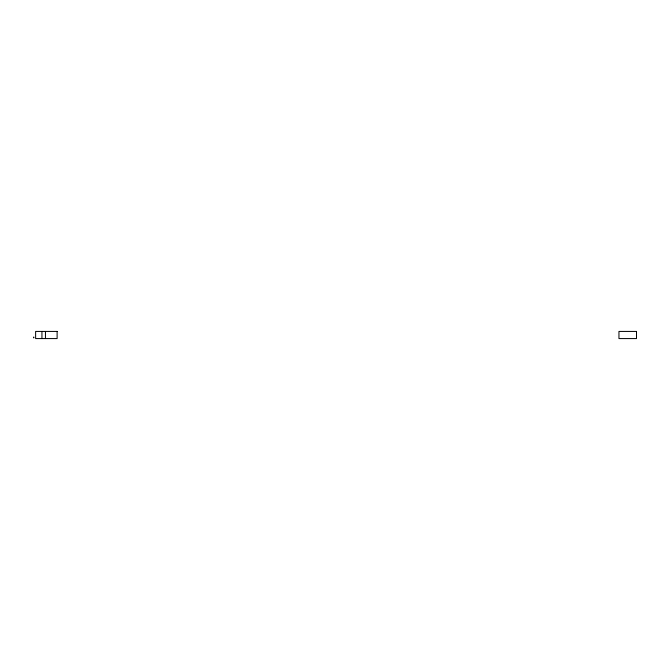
<?xml version="1.0" encoding="UTF-8"?>
<svg xmlns="http://www.w3.org/2000/svg" width="670" height="670" viewBox="0 0 670 670"><rect width="100%" height="100%" fill="white"/><g stroke="black" fill="none" stroke-linecap="round" stroke-linejoin="round"><path stroke-width="1" d="M45.46 331.424L45.46 338.576M41.942 331.424L41.942 338.576M33.5 337.454C34.053 339.037 33.986 335.988 33.517 337.362M57.118 331.424L35.627 331.424L35.627 338.576L57.118 338.576L57.118 331.424M636.5 331.424L618.954 331.424L618.954 338.576L636.5 338.576L636.5 331.424"/></g></svg>
